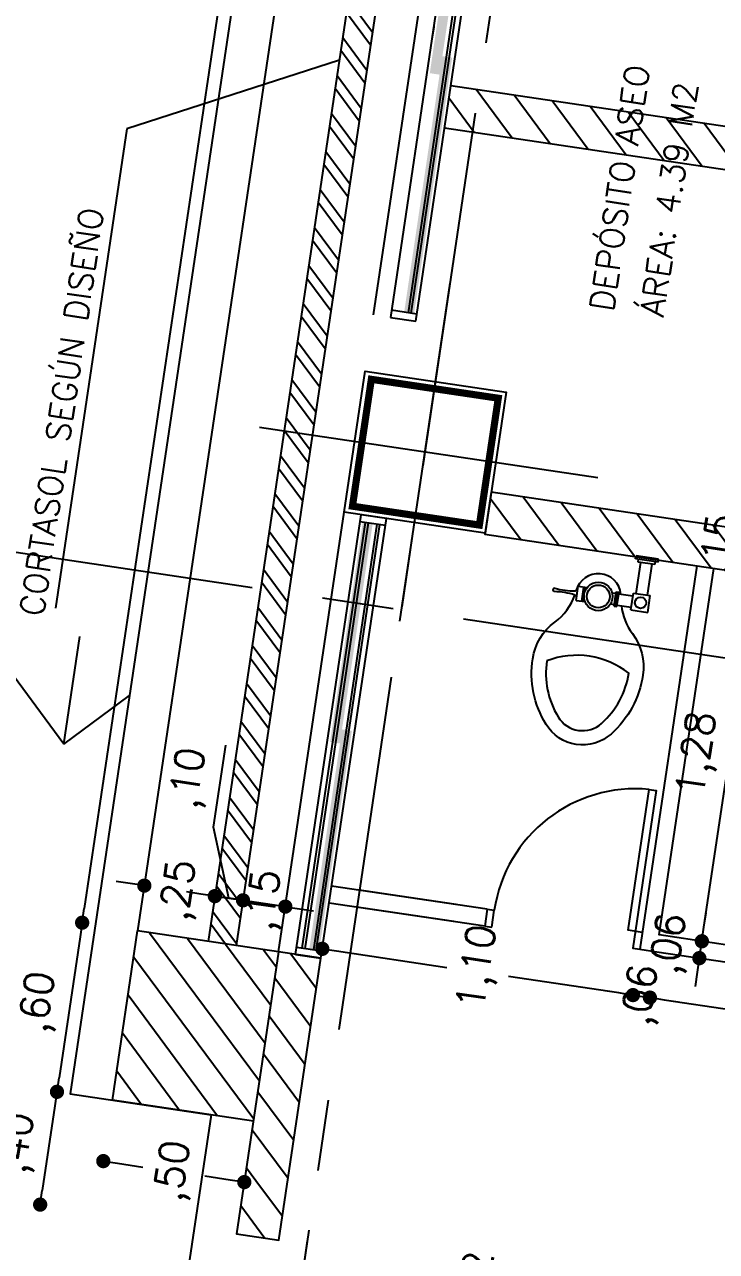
# Model space of a CAD drawing. Header units: millimetres. Extents: x 338 to 506, y 179 to 335.
# Drawn here: x 399.834 to 402.26, y 293.28 to 297.585 of the extents above; entities that cross this region are included whole.
import ezdxf

# ---------------------------------------------------------------- set-up
doc = ezdxf.new("R2010")
doc.units = ezdxf.units.MM
doc.linetypes.add('CENTER', pattern=[2, 1.25, -0.25, 0.25, -0.25])
doc.linetypes.add('DASHED2', pattern=[0.375, 0.25, -0.125])
for name, color, linetype in [('ANDEN', 251, 'Continuous'), ('COLUMNAS', 252, 'Continuous'), ('CUBIERTA', 254, 'Continuous'), ('EJES-COLUMNAS', 3, 'CENTER'), ('EJES_DE_COLUMNA', 255, 'DASHED2'), ('MUEBLES_FIJOS', 145, 'Continuous'), ('MUROS', 32, 'Continuous'), ('PUERTAS', 5, 'Continuous'), ('REJAS', 151, 'Continuous'), ('TEXTOS', 7, 'Continuous'), ('VENTANAS', 144, 'Continuous')]:
    doc.layers.add(name, color=color, linetype=linetype)
doc.styles.add('NOTAS', font='simplex.shx')
doc.styles.get("Standard").update_dxf_attribs({"font": 'ARIALUNI.ttf'})
doc.dimstyles.new('ROMANS', dxfattribs={"dimtxt": 0.1, "dimasz": 0.05, "dimexe": 0.04, "dimexo": 0.5, "dimgap": 0.05, "dimtad": 1, "dimtih": 1, "dimtoh": 1, "dimdec": 4, "dimzin": 5, "dimdsep": 46, "dimtxsty": 'Standard', "dimsah": 1, "dimcen": 0.05, "dimse1": 1, "dimse2": 1, "dimclrd": 7, "dimclre": 7, "dimclrt": 7, "dimadec": 0, "dimazin": 0, "dimtfac": 1, "dimtdec": 4, "dimtix": 1, "dimtmove": 2, "dimatfit": 3, "dimfxl": 1, "dimtolj": 1, "dimarcsym": 0})

# ---------------------------------------------------------------- blocks, each defined once
blk = doc.blocks.new('*X986')
at = {"color": 0}
for q in [(113.3748, 102.8223), (113.3073, 102.3511), (113.4864, 102.5529)]:
    blk.add_line((113.1054, 102.5529), q, dxfattribs=at)
blk = doc.blocks.new('*X395')
at = {"color": 0}
for p, q in [((3004.3608, 1981.9887), (3004.2608, 1981.8886)), ((3004.4955, 1981.9887), (3004.4564, 1981.9495)), ((3004.6302, 1981.9887), (3004.4802, 1981.8387)), ((3004.7649, 1981.9887), (3004.6149, 1981.8387)), ((3004.8996, 1981.9887), (3004.7496, 1981.8387)), ((3005.0343, 1981.9887), (3004.8843, 1981.8387)), ((3005.169, 1981.9887), (3005.019, 1981.8387)), ((3004.4564, 1981.9495), (3004.3455, 1981.8387)), ((3005.2608, 1981.9457), (3005.1537, 1981.8387))]:
    blk.add_line(p, q, dxfattribs=at)
blk = doc.blocks.new('*X399')
at = {"color": 0}
for p, q in [((3004.7642, 1982.4887), (3004.6608, 1982.3852)), ((3004.8989, 1982.4887), (3004.6608, 1982.2505)), ((3005.0336, 1982.4887), (3004.6608, 1982.1158)), ((3005.1683, 1982.4887), (3004.6683, 1981.9887)), ((3005.2608, 1982.4464), (3004.803, 1981.9887)), ((3005.2608, 1982.3117), (3004.9377, 1981.9887)), ((3005.2608, 1982.177), (3005.0724, 1981.9887)), ((3005.2608, 1982.0423), (3005.2071, 1981.9887))]:
    blk.add_line(p, q, dxfattribs=at)
blk = doc.blocks.new('*X411')
at = {"color": 0}
for p, q in [((3005.2608, 1982.177), (3005.3224, 1982.2387)), ((3005.2673, 1982.1387), (3005.3673, 1982.2387)), ((3005.3571, 1982.1387), (3005.4571, 1982.2387)), ((3005.402, 1982.1387), (3005.502, 1982.2387)), ((3005.4918, 1982.1387), (3005.5918, 1982.2387)), ((3005.5367, 1982.1387), (3005.6367, 1982.2387)), ((3005.6265, 1982.1387), (3005.7265, 1982.2387)), ((3005.6714, 1982.1387), (3005.7714, 1982.2387)), ((3005.7612, 1982.1387), (3005.8612, 1982.2387)), ((3005.8061, 1982.1387), (3005.9061, 1982.2387)), ((3005.8959, 1982.1387), (3005.9959, 1982.2387)), ((3005.9408, 1982.1387), (3006.0408, 1982.2387)), ((3006.0306, 1982.1387), (3006.1306, 1982.2387)), ((3006.0755, 1982.1387), (3006.1755, 1982.2387)), ((3006.1653, 1982.1387), (3006.2653, 1982.2387)), ((3006.2102, 1982.1387), (3006.3102, 1982.2387)), ((3006.3, 1982.1387), (3006.4, 1982.2387)), ((3006.3449, 1982.1387), (3006.4449, 1982.2387)), ((3006.4347, 1982.1387), (3006.5347, 1982.2387)), ((3006.4796, 1982.1387), (3006.5796, 1982.2387)), ((3006.5695, 1982.1387), (3006.6695, 1982.2387)), ((3006.6144, 1982.1387), (3006.7144, 1982.2387)), ((3006.7042, 1982.1387), (3006.8042, 1982.2387)), ((3006.7491, 1982.1387), (3006.8491, 1982.2387)), ((3006.8389, 1982.1387), (3006.9389, 1982.2387)), ((3006.8838, 1982.1387), (3006.9838, 1982.2387)), ((3006.9736, 1982.1387), (3007.0736, 1982.2387)), ((3007.0185, 1982.1387), (3007.1185, 1982.2387)), ((3007.1083, 1982.1387), (3007.2083, 1982.2387)), ((3007.1532, 1982.1387), (3007.2532, 1982.2387)), ((3007.243, 1982.1387), (3007.343, 1982.2387)), ((3007.2879, 1982.1387), (3007.3879, 1982.2387)), ((3007.3777, 1982.1387), (3007.4777, 1982.2387)), ((3007.4226, 1982.1387), (3007.5226, 1982.2387)), ((3007.5124, 1982.1387), (3007.6124, 1982.2387)), ((3007.5573, 1982.1387), (3007.6573, 1982.2387)), ((3007.6471, 1982.1387), (3007.7471, 1982.2387)), ((3007.692, 1982.1387), (3007.792, 1982.2387)), ((3007.7818, 1982.1387), (3007.8818, 1982.2387)), ((3007.8267, 1982.1387), (3007.9267, 1982.2387)), ((3007.9165, 1982.1387), (3008.0165, 1982.2387)), ((3007.9614, 1982.1387), (3008.0614, 1982.2387)), ((3008.0512, 1982.1387), (3008.1512, 1982.2387)), ((3008.0961, 1982.1387), (3008.1961, 1982.2387)), ((3008.1859, 1982.1387), (3008.2859, 1982.2387)), ((3008.2308, 1982.1387), (3008.3308, 1982.2387)), ((3008.3206, 1982.1387), (3008.4206, 1982.2387)), ((3008.3655, 1982.1387), (3008.4655, 1982.2387)), ((3008.4553, 1982.1387), (3008.5553, 1982.2387)), ((3008.5002, 1982.1387), (3008.6002, 1982.2387))]:
    blk.add_line(p, q, dxfattribs=at)
blk = doc.blocks.new('*U412')
at = {"layer": 'REJAS', "color": 18, "style": 'NOTAS'}
blk.add_text('CORTASOL SEGÚN DISEÑO', height=0.083334, dxfattribs=at).set_placement((3006.2998, 1982.9785))
blk = doc.blocks.new('_DOT')
at = {"color": 0, "linetype": 'ByBlock'}
blk.add_line((-0.5, 0), (-1, 0), dxfattribs=at)
at = {"color": 0, "linetype": 'ByBlock', "const_width": 0.5}
blk.add_lwpolyline([(-0.25, 0, 1), (0.25, 0, 1)], format="xyb", close=True, dxfattribs=at)
blk = doc.blocks.new('*U1140')
at = {"layer": 'REJAS', "color": 7, "style": 'NOTAS'}
blk.add_text('7,56', height=0.1, dxfattribs=at).set_placement((3008.8926, 1982.7542))
blk = doc.blocks.new('*D415')
at = {"layer": 'DEFPOINTS', "color": 0, "transparency": 16777216}
for p in [(3005.2608, 1982.6852), (3005.2608, 1982.4887), (3012.8244, 1982.4887)]:
    blk.add_point(p, dxfattribs=at)
at = {"layer": 'REJAS', "color": 7, "transparency": 16777216}
blk.add_line((3012.7744, 1982.6852), (3005.3108, 1982.6852), dxfattribs=at)
at = {"transparency": 16777216}
blk.add_blockref('*U1140', (0, 0), dxfattribs=at)
at = {"layer": 'REJAS', "color": 7, "transparency": 16777216, "xscale": 0.05, "yscale": 0.05, "zscale": 0.05, "rotation": 180}
blk.add_blockref('_DOT', (3005.2608, 1982.6852), dxfattribs=at)
at = {"layer": 'REJAS', "color": 7, "transparency": 16777216, "xscale": 0.05, "yscale": 0.05, "zscale": 0.05}
blk.add_blockref('_DOT', (3012.8244, 1982.6852), dxfattribs=at)
blk = doc.blocks.new('*U1141')
at = {"layer": 'REJAS', "color": 7, "style": 'NOTAS'}
blk.add_text(',60', height=0.1, dxfattribs=at).set_placement((3004.856, 1982.7542))
blk = doc.blocks.new('*D416')
at = {"layer": 'DEFPOINTS', "color": 0, "transparency": 16777216}
for p in [(3004.6608, 1982.6852), (3004.6608, 1982.4887), (3005.2608, 1982.4887)]:
    blk.add_point(p, dxfattribs=at)
at = {"layer": 'REJAS', "color": 7, "transparency": 16777216}
blk.add_line((3005.2108, 1982.6852), (3004.7108, 1982.6852), dxfattribs=at)
at = {"transparency": 16777216}
blk.add_blockref('*U1141', (0, 0), dxfattribs=at)
at = {"layer": 'REJAS', "color": 7, "transparency": 16777216, "xscale": 0.05, "yscale": 0.05, "zscale": 0.05, "rotation": 180}
blk.add_blockref('_DOT', (3004.6608, 1982.6852), dxfattribs=at)
at = {"layer": 'REJAS', "color": 7, "transparency": 16777216, "xscale": 0.05, "yscale": 0.05, "zscale": 0.05}
blk.add_blockref('_DOT', (3005.2608, 1982.6852), dxfattribs=at)
blk = doc.blocks.new('*U1142')
at = {"layer": 'REJAS', "color": 7, "style": 'NOTAS'}
blk.add_text(',40', height=0.1, dxfattribs=at).set_placement((3004.356, 1982.7542))
blk = doc.blocks.new('*D417')
at = {"layer": 'DEFPOINTS', "color": 0, "transparency": 16777216}
for p in [(3004.2608, 1982.6852), (3004.6608, 1982.4887), (3004.2608, 1981.9887)]:
    blk.add_point(p, dxfattribs=at)
at = {"layer": 'REJAS', "color": 7, "transparency": 16777216}
blk.add_line((3004.6108, 1982.6852), (3004.3108, 1982.6852), dxfattribs=at)
at = {"transparency": 16777216}
blk.add_blockref('*U1142', (0, 0), dxfattribs=at)
at = {"layer": 'REJAS', "color": 7, "transparency": 16777216, "xscale": 0.05, "yscale": 0.05, "zscale": 0.05, "rotation": 180}
blk.add_blockref('_DOT', (3004.2608, 1982.6852), dxfattribs=at)
at = {"layer": 'REJAS', "color": 7, "transparency": 16777216, "xscale": 0.05, "yscale": 0.05, "zscale": 0.05}
blk.add_blockref('_DOT', (3004.6608, 1982.6852), dxfattribs=at)
blk = doc.blocks.new('*U1143')
at = {"layer": 'REJAS', "color": 7, "style": 'NOTAS'}
blk.add_text(',50', height=0.1, dxfattribs=at).set_placement((3004.3395, 1982.1982))
blk = doc.blocks.new('*D418')
at = {"layer": 'DEFPOINTS', "color": 0, "transparency": 16777216}
for p in [(3004.4443, 1982.4887), (3004.6608, 1982.4887), (3004.6608, 1981.9887)]:
    blk.add_point(p, dxfattribs=at)
at = {"layer": 'REJAS', "color": 7, "transparency": 16777216}
for p, q in [((3004.4443, 1982.4387), (3004.4443, 1982.3482)), ((3004.4443, 1982.0387), (3004.4443, 1982.1291))]:
    blk.add_line(p, q, dxfattribs=at)
at = {"transparency": 16777216}
blk.add_blockref('*U1143', (0, 0), dxfattribs=at)
at = {"layer": 'REJAS', "color": 7, "transparency": 16777216, "xscale": 0.05, "yscale": 0.05, "zscale": 0.05}
for p, rotation in [((3004.4443, 1982.4887), 90), ((3004.4443, 1981.9887), 270)]:
    blk.add_blockref('_DOT', p, dxfattribs=dict(at, rotation=rotation))
blk = doc.blocks.new('*U1144')
at = {"layer": 'REJAS', "color": 7, "style": 'NOTAS'}
blk.add_text(',25', height=0.1, dxfattribs=at).set_placement((3005.3168, 1982.3232))
blk = doc.blocks.new('*D419')
at = {"layer": 'DEFPOINTS', "color": 0, "transparency": 16777216}
for p in [(3005.2608, 1982.4887), (3005.2608, 1982.2387), (3005.4215, 1982.2387)]:
    blk.add_point(p, dxfattribs=at)
at = {"layer": 'REJAS', "color": 7, "transparency": 16777216}
for p, q in [((3005.4215, 1982.5387), (3005.4215, 1982.5887)), ((3005.4215, 1982.4887), (3005.4215, 1982.4732)), ((3005.4215, 1982.2387), (3005.4215, 1982.2541)), ((3005.4215, 1982.1887), (3005.4215, 1982.1387))]:
    blk.add_line(p, q, dxfattribs=at)
at = {"transparency": 16777216}
blk.add_blockref('*U1144', (0, 0), dxfattribs=at)
at = {"layer": 'REJAS', "color": 7, "transparency": 16777216, "xscale": 0.05, "yscale": 0.05, "zscale": 0.05}
for p, rotation in [((3005.4215, 1982.4887), 270), ((3005.4215, 1982.2387), 90)]:
    blk.add_blockref('_DOT', p, dxfattribs=dict(at, rotation=rotation))
blk = doc.blocks.new('*U1145')
at = {"layer": 'REJAS', "color": 7, "style": 'NOTAS'}
blk.add_text(',10', height=0.1, dxfattribs=at).set_placement((3005.7103, 1982.3478))
blk = doc.blocks.new('*D420')
at = {"layer": 'DEFPOINTS', "color": 0, "transparency": 16777216}
for p in [(3005.2608, 1982.2387), (3005.2608, 1982.1387), (3005.4215, 1982.1387)]:
    blk.add_point(p, dxfattribs=at)
at = {"layer": 'REJAS', "color": 7, "transparency": 16777216}
for p, q in [((3005.4215, 1982.2887), (3005.4215, 1982.3387)), ((3005.4215, 1982.1887), (3005.6603, 1982.2787)), ((3005.6603, 1982.2787), (3005.9508, 1982.2787)), ((3005.4215, 1982.2387), (3005.4215, 1982.1387)), ((3005.4215, 1982.2387), (3005.4215, 1982.1387)), ((3005.4215, 1982.0887), (3005.4215, 1982.0387))]:
    blk.add_line(p, q, dxfattribs=at)
at = {"transparency": 16777216}
blk.add_blockref('*U1145', (0, 0), dxfattribs=at)
at = {"layer": 'REJAS', "color": 7, "transparency": 16777216, "xscale": 0.05, "yscale": 0.05, "zscale": 0.05}
for p, rotation in [((3005.4215, 1982.2387), 270), ((3005.4215, 1982.1387), 90)]:
    blk.add_blockref('_DOT', p, dxfattribs=dict(at, rotation=rotation))
blk = doc.blocks.new('*U1146')
at = {"layer": 'REJAS', "color": 7, "style": 'NOTAS'}
blk.add_text(',15', height=0.1, dxfattribs=at).set_placement((3005.3263, 1982.0232))
blk = doc.blocks.new('*D421')
at = {"layer": 'DEFPOINTS', "color": 0, "transparency": 16777216}
for p in [(3005.2608, 1982.1387), (3005.2608, 1981.9887), (3005.4215, 1981.9887)]:
    blk.add_point(p, dxfattribs=at)
at = {"layer": 'REJAS', "color": 7, "transparency": 16777216}
for p, q in [((3005.4215, 1982.1887), (3005.4215, 1982.2387)), ((3005.4215, 1982.1387), (3005.4215, 1981.9887)), ((3005.4215, 1981.9387), (3005.4215, 1981.8887))]:
    blk.add_line(p, q, dxfattribs=at)
at = {"transparency": 16777216}
blk.add_blockref('*U1146', (0, 0), dxfattribs=at)
at = {"layer": 'REJAS', "color": 7, "transparency": 16777216, "xscale": 0.05, "yscale": 0.05, "zscale": 0.05}
for p, rotation in [((3005.4215, 1982.1387), 270), ((3005.4215, 1981.9887), 90)]:
    blk.add_blockref('_DOT', p, dxfattribs=dict(at, rotation=rotation))
blk = doc.blocks.new('*X487')
at = {"color": 0}
for p, q in [((3006.9447, 1981.4887), (3006.8165, 1981.3606)), ((3006.9665, 1981.3758), (3006.8165, 1981.2258)), ((3006.9665, 1981.2411), (3006.8165, 1981.0911)), ((3006.9665, 1981.1064), (3006.8165, 1980.9564)), ((3006.9665, 1980.9717), (3006.8165, 1980.8217)), ((3006.9665, 1980.837), (3006.8165, 1980.687)), ((3006.9665, 1980.7023), (3006.8165, 1980.5523)), ((3006.9665, 1980.5676), (3006.8165, 1980.4176)), ((3006.9665, 1980.4329), (3006.8165, 1980.2829)), ((3006.9665, 1980.2982), (3006.8165, 1980.1482)), ((3006.9665, 1980.1635), (3006.8165, 1980.0135)), ((3006.9665, 1980.0288), (3006.8165, 1979.8788)), ((3006.9665, 1979.8941), (3006.8165, 1979.7441)), ((3006.9665, 1979.7594), (3006.8165, 1979.6094)), ((3006.9665, 1979.6247), (3006.8165, 1979.4747)), ((3006.9665, 1979.49), (3006.8165, 1979.34)), ((3006.9665, 1979.3553), (3006.8165, 1979.2053)), ((3006.9665, 1979.2206), (3006.8165, 1979.0706)), ((3006.9665, 1979.0859), (3006.8165, 1978.9359)), ((3006.9665, 1978.9512), (3006.8165, 1978.8012)), ((3006.9665, 1978.8165), (3006.8165, 1978.6665)), ((3006.9665, 1978.6818), (3006.8165, 1978.5318)), ((3006.9665, 1978.5471), (3006.8165, 1978.3971)), ((3006.9665, 1978.4124), (3006.8165, 1978.2624)), ((3006.9665, 1978.2777), (3006.8165, 1978.1277)), ((3007.0707, 1978.2471), (3006.9207, 1978.0971)), ((3007.1843, 1978.226), (3007.0554, 1978.0971))]:
    blk.add_line(p, q, dxfattribs=at)
blk = doc.blocks.new('INODP-FLUSH')
at = {"color": 251}
for p, q in [((-0.12, 0.19), (-0.18, 0.19)), ((-0.18, 0.19), (-0.18, 0.13)), ((-0.12, 0.19), (-0.12, 0.13)), ((-0.07, 0.18), (-0.12, 0.18)), ((-0.07, 0.185), (-0.07, 0.135)), ((-0.06, 0.185), (-0.07, 0.185)), ((-0.065, 0.185), (-0.065, 0.135)), ((-0.06, 0.185), (-0.06, 0.135)), ((-0.0458, 0.18), (-0.06, 0.18)), ((0.075, 0.185), (0.0433, 0.185)), ((0.05, 0.185), (0.05, 0.135)), ((0.055, 0.185), (0.055, 0.135)), ((0.075, 0.185), (0.075, 0.135)), ((-0.12, 0.13), (-0.18, 0.13)), ((-0.17, 0.13), (-0.17, 0.02)), ((-0.13, 0.13), (-0.13, 0.02)), ((-0.07, 0.14), (-0.12, 0.14)), ((-0.06, 0.135), (-0.07, 0.135)), ((-0.0458, 0.14), (-0.06, 0.14)), ((0.075, 0.135), (0.0433, 0.135)), ((-0.19, 0.01), (-0.11, 0.01)), ((-0.19, 0.01), (-0.19, 0)), ((-0.19, 0), (-0.11, 0)), ((-0.18, 0.02), (-0.12, 0.02)), ((-0.18, 0.02), (-0.18, 0.01)), ((-0.12, 0.02), (-0.12, 0.01)), ((-0.11, 0.01), (-0.11, 0))]:
    blk.add_line(p, q, dxfattribs=at)
blk.add_lwpolyline([(-0.0848, 0.18, 0.134175), (-0.1375, 0.2714, -0.200001), (-0.1953, 0.41, -0.175526), (-0.1152, 0.631, -0.468374), (0.1152, 0.631, -0.176484), (0.1953, 0.41, -0.199996), (0.1375, 0.2714, 0.150912), (0.0819, 0.1672)], format="xyb", dxfattribs=at)
blk.add_lwpolyline([(0.1453, 0.41, 0.175452), (0.0768, 0.599, 0.468374), (-0.0768, 0.599, 0.174955), (-0.1453, 0.4106, 0.262288)], format="xyb", close=True, dxfattribs=at)
for centre, radius in [((-0.15, 0.16), 0.02), ((0, 0.16), 0.05), ((0, 0.16), 0.04)]:
    blk.add_circle(centre, radius, dxfattribs=at)
for centre, radius, start, end in [((0, 0.16), 0.08, 194.4775, 353.5908), ((0.075, 0.16), 0.01, 46.1062, 90), ((0.075, 0.16), 0.01, 270, 313.894), ((0.1227, 0.4216), 0.2576, 260.9001, 277.2083), ((0.1227, -0.1016), 0.2576, 82.7917, 99.0999), ((0.155, 0.16), 0.006, 270, 90)]:
    blk.add_arc(centre, radius, start, end, dxfattribs=at)
blk = doc.blocks.new('S-NOV-P')
at = {"rotation": 180}
blk.add_blockref('INODP-FLUSH', (-0.0018, -0.0099), dxfattribs=at)
blk = doc.blocks.new('*U498')
at = {"layer": 'TEXTOS', "color": 5, "style": 'NOTAS'}
for s, p in [('DEPÓSITO ASEO', (3007.6525, 1981.1586)), ('ÁREA: 4.39 M2', (3007.6604, 1980.9816))]:
    blk.add_text(s, height=0.083334, dxfattribs=at).set_placement(p)
blk = doc.blocks.new('*U1089')
at = {"layer": 'REJAS', "color": 7, "style": 'NOTAS'}
blk.add_text(',15', height=0.1, dxfattribs=at).set_placement((3006.7963, 1980.6279))
blk = doc.blocks.new('*D513')
at = {"layer": 'DEFPOINTS', "color": 0, "transparency": 16777216}
for p in [(3006.8165, 1980.6806), (3006.9665, 1980.5987), (3006.8165, 1980.5589)]:
    blk.add_point(p, dxfattribs=at)
at = {"layer": 'REJAS', "color": 7, "transparency": 16777216}
for p, q in [((3006.7665, 1980.5589), (3006.7165, 1980.5589)), ((3006.9665, 1980.5589), (3006.8165, 1980.5589)), ((3007.0165, 1980.5589), (3007.0665, 1980.5589))]:
    blk.add_line(p, q, dxfattribs=at)
at = {"transparency": 16777216}
blk.add_blockref('*U1089', (0, 0), dxfattribs=at)
at = {"layer": 'REJAS', "color": 7, "transparency": 16777216, "xscale": 0.05, "yscale": 0.05, "zscale": 0.05}
blk.add_blockref('_DOT', (3006.8165, 1980.5589), dxfattribs=at)
at = {"layer": 'REJAS', "color": 7, "transparency": 16777216, "xscale": 0.05, "yscale": 0.05, "zscale": 0.05, "rotation": 180}
blk.add_blockref('_DOT', (3006.9665, 1980.5589), dxfattribs=at)
blk = doc.blocks.new('*U1166')
at = {"layer": 'REJAS', "color": 7, "style": 'NOTAS'}
blk.add_text(',06', height=0.1, dxfattribs=at).set_placement((3005.3842, 1980.5951))
blk = doc.blocks.new('*D514')
at = {"layer": 'DEFPOINTS', "color": 0, "transparency": 16777216}
for p in [(3005.4565, 1980.5521), (3005.5165, 1980.5521), (3005.5165, 1980.526)]:
    blk.add_point(p, dxfattribs=at)
at = {"layer": 'REJAS', "color": 7, "transparency": 16777216}
for p, q in [((3005.4065, 1980.526), (3005.3565, 1980.526)), ((3005.4565, 1980.526), (3005.5165, 1980.526)), ((3005.5665, 1980.526), (3005.6165, 1980.526))]:
    blk.add_line(p, q, dxfattribs=at)
at = {"transparency": 16777216}
blk.add_blockref('*U1166', (0, 0), dxfattribs=at)
at = {"layer": 'REJAS', "color": 7, "transparency": 16777216, "xscale": 0.05, "yscale": 0.05, "zscale": 0.05}
blk.add_blockref('_DOT', (3005.4565, 1980.526), dxfattribs=at)
at = {"layer": 'REJAS', "color": 7, "transparency": 16777216, "xscale": 0.05, "yscale": 0.05, "zscale": 0.05, "rotation": 180}
blk.add_blockref('_DOT', (3005.5165, 1980.526), dxfattribs=at)
blk = doc.blocks.new('*U1167')
at = {"layer": 'REJAS', "color": 7, "style": 'NOTAS'}
blk.add_text('1,28', height=0.1, dxfattribs=at).set_placement((3006.0137, 1980.5951))
blk = doc.blocks.new('*D515')
at = {"layer": 'DEFPOINTS', "color": 0, "transparency": 16777216}
for p in [(3005.5165, 1980.5521), (3006.7967, 1980.5411), (3006.7967, 1980.526)]:
    blk.add_point(p, dxfattribs=at)
at = {"layer": 'REJAS', "color": 7, "transparency": 16777216}
blk.add_line((3005.5665, 1980.526), (3006.7467, 1980.526), dxfattribs=at)
at = {"transparency": 16777216}
blk.add_blockref('*U1167', (0, 0), dxfattribs=at)
at = {"layer": 'REJAS', "color": 7, "transparency": 16777216, "xscale": 0.05, "yscale": 0.05, "zscale": 0.05, "rotation": 180}
blk.add_blockref('_DOT', (3005.5165, 1980.526), dxfattribs=at)
at = {"layer": 'REJAS', "color": 7, "transparency": 16777216, "xscale": 0.05, "yscale": 0.05, "zscale": 0.05}
blk.add_blockref('_DOT', (3006.7967, 1980.526), dxfattribs=at)
blk = doc.blocks.new('*U1173')
at = {"layer": 'REJAS', "color": 7, "style": 'NOTAS'}
blk.add_text('1,10', height=0.1, dxfattribs=at).set_placement((3005.1608, 1981.2474))
blk = doc.blocks.new('*D521')
at = {"layer": 'DEFPOINTS', "color": 0, "transparency": 16777216}
for p in [(3005.4565, 1981.8387), (3005.2941, 1980.7371), (3005.4565, 1980.7371)]:
    blk.add_point(p, dxfattribs=at)
at = {"layer": 'REJAS', "color": 7, "transparency": 16777216}
for p, q in [((3005.2941, 1981.7887), (3005.2941, 1981.3974)), ((3005.2941, 1980.7871), (3005.2941, 1981.1784))]:
    blk.add_line(p, q, dxfattribs=at)
at = {"transparency": 16777216}
blk.add_blockref('*U1173', (0, 0), dxfattribs=at)
at = {"layer": 'REJAS', "color": 7, "transparency": 16777216, "xscale": 0.05, "yscale": 0.05, "zscale": 0.05}
for p, rotation in [((3005.2941, 1981.8387), 90), ((3005.2941, 1980.7371), 270)]:
    blk.add_blockref('_DOT', p, dxfattribs=dict(at, rotation=rotation))
blk = doc.blocks.new('*U1174')
at = {"layer": 'REJAS', "color": 7, "style": 'NOTAS'}
blk.add_text(',06', height=0.1, dxfattribs=at).set_placement((3005.1917, 1980.6666))
blk = doc.blocks.new('*D522')
at = {"layer": 'DEFPOINTS', "color": 0, "transparency": 16777216}
for p in [(3005.4565, 1980.7371), (3005.2941, 1980.6771), (3005.5165, 1980.6771)]:
    blk.add_point(p, dxfattribs=at)
at = {"layer": 'REJAS', "color": 7, "transparency": 16777216}
for p, q in [((3005.2941, 1980.7871), (3005.2941, 1980.8371)), ((3005.2941, 1980.7371), (3005.2941, 1980.6771)), ((3005.2941, 1980.6271), (3005.2941, 1980.5771))]:
    blk.add_line(p, q, dxfattribs=at)
at = {"transparency": 16777216}
blk.add_blockref('*U1174', (0, 0), dxfattribs=at)
at = {"layer": 'REJAS', "color": 7, "transparency": 16777216, "xscale": 0.05, "yscale": 0.05, "zscale": 0.05}
for p, rotation in [((3005.2941, 1980.7371), 270), ((3005.2941, 1980.6771), 90)]:
    blk.add_blockref('_DOT', p, dxfattribs=dict(at, rotation=rotation))
blk = doc.blocks.new('*U1175')
at = {"layer": 'REJAS', "color": 7, "style": 'NOTAS'}
blk.add_text(',80', height=0.1, dxfattribs=at).set_placement((3005.1893, 1980.2366))
blk = doc.blocks.new('*D523')
at = {"layer": 'DEFPOINTS', "color": 0, "transparency": 16777216}
for p in [(3005.5165, 1980.6771), (3005.2941, 1979.8771), (3005.8078, 1979.8771)]:
    blk.add_point(p, dxfattribs=at)
at = {"layer": 'REJAS', "color": 7, "transparency": 16777216}
for p, q in [((3005.2941, 1980.6271), (3005.2941, 1980.3866)), ((3005.2941, 1979.9271), (3005.2941, 1980.1676))]:
    blk.add_line(p, q, dxfattribs=at)
at = {"transparency": 16777216}
blk.add_blockref('*U1175', (0, 0), dxfattribs=at)
at = {"layer": 'REJAS', "color": 7, "transparency": 16777216, "xscale": 0.05, "yscale": 0.05, "zscale": 0.05}
for p, rotation in [((3005.2941, 1980.6771), 90), ((3005.2941, 1979.8771), 270)]:
    blk.add_blockref('_DOT', p, dxfattribs=dict(at, rotation=rotation))
blk = doc.blocks.new('*X543')
at = {"color": 0}
for p, q in [((3008.3113, 1981.8387), (3008.2065, 1981.7339)), ((3008.3565, 1981.7492), (3008.2065, 1981.5992)), ((3008.3565, 1981.6144), (3008.2065, 1981.4644)), ((3008.3565, 1981.4797), (3008.2065, 1981.3297)), ((3008.3565, 1981.345), (3008.2065, 1981.195)), ((3008.3565, 1981.2103), (3008.2065, 1981.0603)), ((3008.3565, 1981.0756), (3008.2065, 1980.9256)), ((3008.3565, 1980.9409), (3008.2065, 1980.7909)), ((3008.3565, 1980.8062), (3008.2065, 1980.6562)), ((3008.3565, 1980.6715), (3008.2065, 1980.5215)), ((3008.3565, 1980.5368), (3008.2065, 1980.3868)), ((3008.3565, 1980.4021), (3008.2065, 1980.2521)), ((3008.3565, 1980.2674), (3008.2065, 1980.1174)), ((3008.3565, 1980.1327), (3008.2065, 1979.9827)), ((3008.3565, 1979.998), (3008.2065, 1979.848)), ((3008.3565, 1979.8633), (3008.2065, 1979.7133)), ((3008.3565, 1979.7286), (3008.2065, 1979.5786)), ((3008.3565, 1979.5939), (3008.2065, 1979.4439)), ((3008.3565, 1979.4592), (3008.2065, 1979.3092)), ((3008.3565, 1979.3245), (3008.2065, 1979.1745)), ((3008.3565, 1979.1898), (3008.2065, 1979.0398)), ((3008.3565, 1979.0551), (3008.2065, 1978.9051)), ((3008.3565, 1978.9204), (3008.2065, 1978.7704)), ((3008.3565, 1978.7857), (3008.2065, 1978.6357)), ((3008.3565, 1978.651), (3008.2065, 1978.501)), ((3008.3565, 1978.5163), (3008.2065, 1978.3663)), ((3008.3565, 1978.3816), (3008.2065, 1978.2316)), ((3008.3568, 1978.2471), (3008.2068, 1978.0971)), ((3008.3945, 1978.1501), (3008.3415, 1978.0971))]:
    blk.add_line(p, q, dxfattribs=at)
blk = doc.blocks.new('*U548')
at = {"layer": 'REJAS', "color": 18, "linetype": 'Continuous', "extrusion": (0, 0, -1)}
for points in [[(-3005.6758, 1981.8662), (-3005.2858, 1981.8487), (-3005.2858, 1981.8837)], [(-3005.2858, 1981.8837), (-3005.6758, 1981.8837), (-3005.6758, 1981.8662)], [(-3005.6758, 1981.8662), (-3006.0658, 1981.8837), (-3006.0658, 1981.8487)], [(-3005.6758, 1981.8837), (-3006.0658, 1981.8837), (-3005.6758, 1981.8662)], [(-3006.0158, 1981.9187), (-3006.7958, 1981.8837), (-3006.0158, 1981.8837)], [(-3006.0158, 1981.9187), (-3006.7958, 1981.9187), (-3006.7958, 1981.8837)], [(-3005.2858, 1981.8487), (-3005.6758, 1981.8662), (-3005.6758, 1981.8487)], [(-3005.6758, 1981.8487), (-3005.6758, 1981.8662), (-3006.0658, 1981.8487)]]:
    blk.add_solid(points, dxfattribs=at)
blk = doc.blocks.new('*U610')
at = {"layer": 'REJAS', "color": 18, "linetype": 'Continuous', "extrusion": (0, 0, -1)}
for points in [[(-3086.0148, 2018.2047), (-3085.7878, 2018.1785), (-3085.7878, 2018.2135)], [(-3085.7878, 2018.2135), (-3086.0148, 2018.2135), (-3086.0148, 2018.2047)], [(-3086.0148, 2018.2047), (-3086.2418, 2018.2135), (-3086.2418, 2018.196)], [(-3086.0148, 2018.2047), (-3086.0148, 2018.2135), (-3086.1283, 2018.2091)], [(-3086.1283, 2018.2091), (-3086.0148, 2018.2135), (-3086.2418, 2018.2135)], [(-3086.2418, 2018.196), (-3086.6958, 2018.2135), (-3086.6958, 2018.1785)], [(-3086.2418, 2018.2135), (-3086.6958, 2018.2135), (-3086.2418, 2018.196)], [(-3086.0148, 2018.1872), (-3085.7878, 2018.1785), (-3086.0148, 2018.2047)], [(-3085.7878, 2018.1785), (-3086.0148, 2018.1872), (-3086.0148, 2018.1785)], [(-3086.0148, 2018.1872), (-3086.0148, 2018.2047), (-3086.1283, 2018.1916)], [(-3086.1283, 2018.1916), (-3086.0148, 2018.2047), (-3086.2418, 2018.196)], [(-3086.0148, 2018.1872), (-3086.2418, 2018.196), (-3086.2418, 2018.1785)], [(-3086.0148, 2018.1872), (-3086.1283, 2018.1829), (-3086.0148, 2018.1785)], [(-3086.1283, 2018.1829), (-3086.2418, 2018.1785), (-3086.0148, 2018.1785)], [(-3086.2418, 2018.1785), (-3086.2418, 2018.196), (-3086.6958, 2018.1785)]]:
    blk.add_solid(points, dxfattribs=at)
blk = doc.blocks.new('*U611')
at = {"layer": 'REJAS', "color": 18, "linetype": 'Continuous', "extrusion": (0, 0, -1)}
for points in [[(-3086.843, 2018.2395), (-3086.6304, 2018.2132), (-3086.6304, 2018.2482)], [(-3086.6304, 2018.2482), (-3086.843, 2018.2482), (-3086.843, 2018.2395)], [(-3086.843, 2018.222), (-3086.6304, 2018.2132), (-3086.843, 2018.2395)], [(-3086.6304, 2018.2132), (-3086.843, 2018.222), (-3086.843, 2018.2132)], [(-3086.843, 2018.2395), (-3087.0556, 2018.2482), (-3087.0556, 2018.2307)], [(-3086.843, 2018.2395), (-3086.843, 2018.2482), (-3086.9493, 2018.2439)], [(-3086.9493, 2018.2439), (-3086.843, 2018.2482), (-3087.0556, 2018.2482)], [(-3086.9493, 2018.2351), (-3086.843, 2018.222), (-3086.843, 2018.2395)], [(-3087.0556, 2018.2307), (-3086.843, 2018.222), (-3086.9493, 2018.2351)], [(-3086.843, 2018.222), (-3087.0556, 2018.2307), (-3087.0556, 2018.2132)], [(-3086.843, 2018.222), (-3086.9493, 2018.2176), (-3086.843, 2018.2132)], [(-3086.9493, 2018.2176), (-3087.0556, 2018.2132), (-3086.843, 2018.2132)], [(-3087.0556, 2018.2307), (-3087.4808, 2018.2482), (-3087.4808, 2018.2132)], [(-3087.0556, 2018.2482), (-3087.4808, 2018.2482), (-3087.0556, 2018.2307)], [(-3087.0556, 2018.2132), (-3087.0556, 2018.2307), (-3087.4808, 2018.2132)]]:
    blk.add_solid(points, dxfattribs=at)
blk = doc.blocks.new('V10')
at = {"layer": 'REJAS', "color": 18}
for p, q in [((3091.0418, 2018.2585), (3085.7628, 2018.2585)), ((3085.7628, 2018.2585), (3085.7628, 2018.1685)), ((3085.7878, 2018.1685), (3085.7878, 2018.2585)), ((3086.7928, 2018.2585), (3086.7428, 2018.2585)), ((3085.7628, 2018.1685), (3091.0418, 2018.1685)), ((3085.7878, 2018.1985), (3087.4808, 2018.1985)), ((3085.7878, 2018.1885), (3087.4808, 2018.1885))]:
    blk.add_line(p, q, dxfattribs=at)
at = {"layer": 'REJAS', "color": 18, "linetype": 'Continuous'}
for name in ['*U610', '*U611']:
    blk.add_blockref(name, (0, 0), dxfattribs=at)
blk = doc.blocks.new('*U1093')
at = {"layer": 'REJAS', "color": 7, "style": 'NOTAS'}
blk.add_text(',72', height=0.1, dxfattribs=at).set_placement((3004.1107, 1981.0882))
blk = doc.blocks.new('*D573')
at = {"layer": 'DEFPOINTS', "color": 0, "transparency": 16777216}
for p in [(3004.2154, 1981.4887), (3004.2998, 1981.4887), (3004.2998, 1980.7687)]:
    blk.add_point(p, dxfattribs=at)
at = {"layer": 'REJAS', "color": 7, "transparency": 16777216}
for p, q in [((3004.2154, 1981.4387), (3004.2154, 1981.2382)), ((3004.2154, 1980.8187), (3004.2154, 1981.0191))]:
    blk.add_line(p, q, dxfattribs=at)
at = {"transparency": 16777216}
blk.add_blockref('*U1093', (0, 0), dxfattribs=at)
at = {"layer": 'REJAS', "color": 7, "transparency": 16777216, "xscale": 0.05, "yscale": 0.05, "zscale": 0.05}
for p, rotation in [((3004.2154, 1981.4887), 90), ((3004.2154, 1980.7687), 270)]:
    blk.add_blockref('_DOT', p, dxfattribs=dict(at, rotation=rotation))
blk = doc.blocks.new('COLUMNAS_V3_B9')
at = {"layer": 'COLUMNAS', "color": 6}
blk.add_lwpolyline([(3083.6847, 1971.4049), (3084.1847, 1971.4049), (3084.1847, 1970.9049), (3083.6847, 1970.9049), (3083.6847, 1971.4049)], dxfattribs=at)
at = {"layer": 'COLUMNAS', "color": 6, "const_width": 0.025}
blk.add_lwpolyline([(3084.1597, 1970.929), (3083.7097, 1970.929), (3083.7097, 1971.379), (3084.1597, 1971.379)], close=True, dxfattribs=at)
blk = doc.blocks.new('EJES_ESTRUCTURALES')
at = {"layer": 'EJES_DE_COLUMNA', "color": 9, "linetype": 'CENTER'}
for p, q in [((744.96581, 131.2663), (744.96581, 199.7363)), ((661.47768, 196.7363), (759.37077, 196.7363))]:
    blk.add_line(p, q, dxfattribs=at)
blk = doc.blocks.new('COLUMNAS')
at = {"layer": 'COLUMNAS', "color": 6}
blk.add_lwpolyline([(-603.4512, 220.8193), (-603.9512, 220.8193), (-603.9512, 220.3193), (-603.4512, 220.3193), (-603.4512, 220.8193)], dxfattribs=at)
at = {"layer": 'COLUMNAS', "color": 6, "const_width": 0.025}
blk.add_lwpolyline([(-603.9262, 220.3434), (-603.4762, 220.3434), (-603.4762, 220.7935), (-603.9262, 220.7935)], close=True, dxfattribs=at)
at = {"layer": 'EJES-COLUMNAS'}
for p, q in [((-603.7012, 219.9571), (-603.7012, 221.1571)), ((-603.7012, 219.9571), (-603.7012, 221.1571)), ((-603.1012, 220.5693), (-604.3012, 220.5693)), ((-599.7412, 220.5693), (-600.9412, 220.5693))]:
    blk.add_line(p, q, dxfattribs=at)
blk = doc.blocks.new('BAÑOS_PUBLICOS_PISO_1')
at = {"color": 30}
for p, q in [((3012.82437, 1982.23867), (3005.26076, 1982.23867)), ((3012.82437, 1982.13867), (3005.26076, 1982.13867))]:
    blk.add_line(p, q, dxfattribs=at)
at = {"layer": 'MUROS'}
for p, q in [((3004.66076, 1982.48867), (3005.26076, 1982.48867)), ((3004.66076, 1981.98867), (3004.66076, 1982.48867)), ((3005.26076, 1981.98867), (3005.26076, 1982.48867)), ((3012.82437, 1982.48867), (3005.26076, 1982.48867)), ((3005.26076, 1981.98867), (3006.82076, 1981.98867)), ((3007.52076, 1981.98867), (3013.77437, 1981.98867)), ((3005.45654, 1981.28709), (3005.45654, 1981.83867)), ((3005.51654, 1981.28709), (3005.51654, 1981.83867)), ((3007.52076, 1981.83867), (3012.80397, 1981.83867)), ((3008.20654, 1981.83867), (3008.20654, 1980.12867)), ((3008.20654, 1981.83867), (3008.20654, 1980.12867)), ((3008.35654, 1981.83867), (3008.35654, 1978.33709)), ((3008.35654, 1981.83867), (3008.35654, 1978.24709)), ((3005.45654, 1981.39709), (3005.45654, 1981.74867)), ((3005.51654, 1981.39709), (3005.51654, 1981.74867)), ((3005.51654, 1981.28709), (3005.45654, 1981.28709))]:
    blk.add_line(p, q, dxfattribs=at)
blk.add_lwpolyline([(3005.26076, 1981.83867), (3005.26076, 1981.98867), (3004.26076, 1981.98867), (3004.26076, 1981.83867), (3004.26076, 1981.83867), (3004.26076, 1981.83867)], close=True, dxfattribs=at)
for points in [[(3006.96654, 1978.24709), (3006.96654, 1981.48867), (3006.81654, 1981.48867), (3006.81654, 1978.09709), (3006.96654, 1978.09709), (3006.89154, 1978.09709), (3006.96654, 1978.09709), (3006.96658, 1978.09709)], [(3006.81654, 1980.73709), (3005.45654, 1980.73709), (3005.45654, 1980.67709), (3005.45654, 1980.42709), (3005.51654, 1980.42709), (3005.51654, 1980.67709), (3005.51654, 1980.67709), (3005.51654, 1980.67709), (3006.81654, 1980.67709)]]:
    blk.add_lwpolyline(points, dxfattribs=at)
at = {"layer": 'PUERTAS'}
for p, q in [((3005.45654, 1981.28709), (3005.45654, 1981.26209)), ((3005.51654, 1981.28709), (3005.51654, 1981.26209)), ((3005.45654, 1981.26209), (3005.51654, 1981.26209))]:
    blk.add_line(p, q, dxfattribs=at)
blk.add_lwpolyline([(3005.51654, 1980.73709), (3005.51654, 1980.78709), (3006.01591, 1980.78709), (3006.01591, 1980.76209), (3005.45654, 1980.76209), (3005.45654, 1980.73709)], dxfattribs=at)
blk.add_arc((3005.51654, 1980.76209), 0.5, 2.86598, 90, dxfattribs=at)
at = {"layer": 'REJAS', "color": 18}
for p, q in [((3008.03845, 1982.94003), (3006.33832, 1982.94003)), ((3008.3872, 1982.23867), (3008.03845, 1982.94003)), ((3005.26076, 1981.92867), (3006.82076, 1981.92867)), ((3005.26076, 1981.92867), (3005.26076, 1981.83867)), ((3005.28576, 1981.83867), (3005.28576, 1981.92867)), ((3006.79576, 1981.83867), (3006.79576, 1981.92867)), ((3006.82076, 1981.83867), (3006.82076, 1981.92867)), ((3005.28576, 1981.90867), (3006.79576, 1981.90867)), ((3005.28576, 1981.89867), (3006.79576, 1981.89867)), ((3005.26076, 1981.83867), (3006.82076, 1981.83867)), ((3005.26076, 1981.83867), (3006.82076, 1981.83867)), ((3006.79576, 1981.86867), (3005.28576, 1981.86867)), ((3005.28576, 1981.85867), (3006.79576, 1981.85867))]:
    blk.add_line(p, q, dxfattribs=at)
for name in ['*U412', '*U498']:
    blk.add_blockref(name, (0, 0))
at = {"linetype": 'Continuous'}
blk.add_blockref('*X411', (0, 0), dxfattribs=at)
at = {"layer": 'MUEBLES_FIJOS', "rotation": 270}
blk.add_blockref('S-NOV-P', (3006.82947, 1981.06164), dxfattribs=at)
at = {"layer": 'MUROS', "linetype": 'Continuous'}
for name in ['*X399', '*X395', '*X543', '*X487']:
    blk.add_blockref(name, (0, 0), dxfattribs=at)
at = {"layer": 'REJAS', "color": 18, "linetype": 'Continuous'}
blk.add_blockref('*U548', (0, 0), dxfattribs=at)
at = {"layer": 'VENTANAS', "color": 18}
blk.add_blockref('V10', (-78.24206, -36.32982), dxfattribs=at)
at = {"layer": 'REJAS', "color": 18}
for base, p1, p2, angle, picture, middle in [((3004.26076, 1982.6852), (3004.66076, 1982.48867), (3004.26076, 1981.98867), 180, '*D417', (3004.46076, 1982.79472)), ((3004.66076, 1982.6852), (3005.26076, 1982.48867), (3004.66076, 1982.48867), 180, '*D416', (3004.96076, 1982.79472)), ((3005.26076, 1982.6852), (3012.82437, 1982.48867), (3005.26076, 1982.48867), 180, '*D415', (3009.04257, 1982.79472)), ((3005.42153, 1982.23867), (3005.26076, 1982.48867), (3005.26076, 1982.23867), 90, '*D419', (3005.42153, 1982.36367)), ((3004.44431, 1982.48867), (3004.66076, 1981.98867), (3004.66076, 1982.48867), 90, '*D418', (3004.44431, 1982.23867)), ((3005.42153, 1981.98867), (3005.26076, 1982.13867), (3005.26076, 1981.98867), 90, '*D421', (3005.42153, 1982.06367)), ((3005.2941, 1980.73709), (3005.45654, 1981.83867), (3005.45654, 1980.73709), 90, '*D521', (3005.2941, 1981.28788)), ((3004.21544, 1981.48867), (3004.29978, 1980.76867), (3004.29978, 1981.48867), 90, '*D573', (3004.21544, 1981.12867)), ((3005.2941, 1980.67709), (3005.45654, 1980.73709), (3005.51654, 1980.67709), 90, '*D522', (3005.2941, 1980.70709)), ((3006.81654, 1980.55888), (3006.96654, 1980.59872), (3006.81654, 1980.68058), 180, '*D513', (3006.89154, 1980.66841)), ((3005.2941, 1979.87709), (3005.51654, 1980.67709), (3005.80781, 1979.87709), 90, '*D523', (3005.2941, 1980.27709))]:
    dim = blk.add_linear_dim(base=base, p1=p1, p2=p2, angle=angle, dimstyle='ROMANS', dxfattribs=at)
    dim.commit()
    dim.dimension.update_dxf_attribs({"geometry": picture, "text_midpoint": middle})
dim = blk.add_linear_dim(base=(3005.42153, 1982.13867), p1=(3005.26076, 1982.23867), p2=(3005.26076, 1982.13867), angle=90, dimstyle='ROMANS', dxfattribs=at)
dim.commit()
dim.dimension.update_dxf_attribs({"geometry": '*D420', "text_midpoint": (3005.7103, 1982.27874), "dimtype": 128})
for base, p1, p2, picture, middle in [((3005.51654, 1980.52604), (3005.45654, 1980.55209), (3005.51654, 1980.55209), '*D514', (3005.48654, 1980.63556)), ((3006.79667, 1980.52604), (3005.51654, 1980.55209), (3006.79667, 1980.54107), '*D515', (3006.15661, 1980.63556))]:
    dim = blk.add_linear_dim(base=base, p1=p1, p2=p2, dimstyle='ROMANS', dxfattribs=at)
    dim.commit()
    dim.dimension.update_dxf_attribs({"geometry": picture, "text_midpoint": middle})
blk = doc.blocks.new('A$C7152A42C')
at = {"layer": 'ANDEN'}
blk.add_lwpolyline([(121.89627, 103.70105), (121.89627, 101.85105), (120.65847, 101.85105), (120.65847, 102.35105), (111.89487, 102.35105), (111.89487, 101.85105), (110.64487, 101.85105), (110.64487, 103.70105)], close=True, dxfattribs=at)
at = {"color": 18}
for name, p in [('BAÑOS_PUBLICOS_PISO_1', (-2892.7659, -1880.28762)), ('COLUMNAS_V3_B9', (-2969.6298, -1869.70381))]:
    blk.add_blockref(name, p, dxfattribs=at)
at = {"layer": 'ANDEN', "color": 251, "linetype": 'Continuous'}
blk.add_blockref('*X986', (0, 0), dxfattribs=at)
at = {"layer": 'CUBIERTA', "xscale": -1}
blk.add_blockref('COLUMNAS', (-489.39632, -119.11823), dxfattribs=at)
at = {"layer": 'EJES_DE_COLUMNA'}
blk.add_blockref('EJES_ESTRUCTURALES', (-631.22088, -95.28525), dxfattribs=at)

msp = doc.modelspace()

# ---------------------------------------------------------------- block references
at = {"layer": 'MUROS', "color": 32, "rotation": 81.53046525965426}
msp.add_blockref('A$C7152A42C', (484.7482, 168.0844), dxfattribs=at)

doc.saveas('drawing.dxf')
